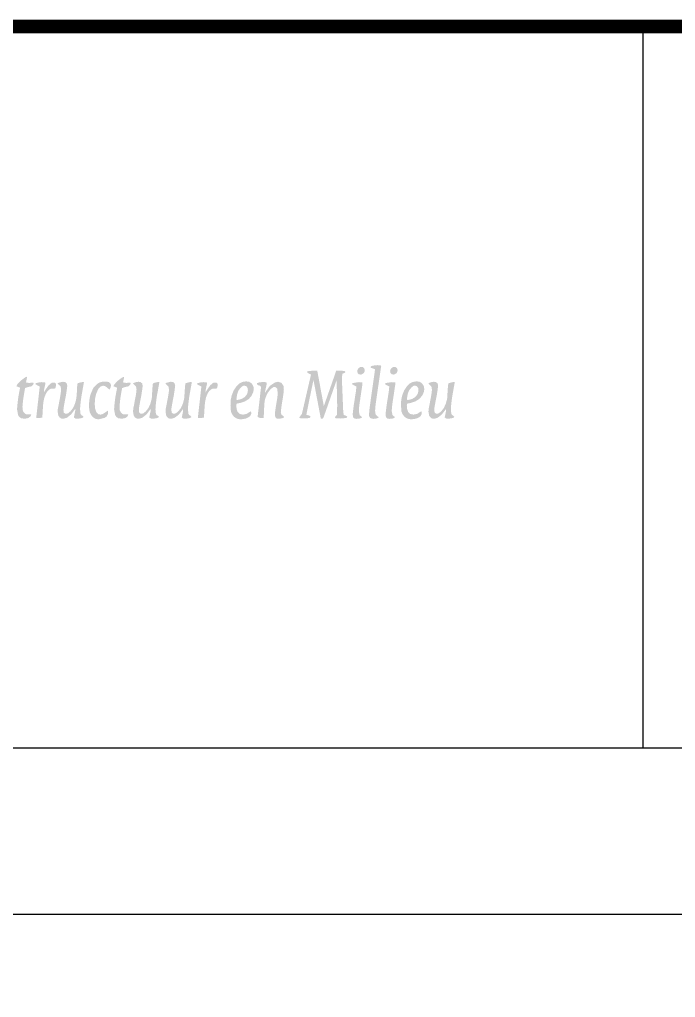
# Model space of a CAD drawing. Extents: x -170 to 15, y -9 to 70.
# Drawn here: x -97.47 to -73.82, y 35 to 70.25 of the extents above; entities that cross this region are included whole.
import ezdxf

# ---------------------------------------------------------------- set-up
doc = ezdxf.new("R2010")
doc.units = 0
doc.header["$MEASUREMENT"] = 0
doc.layers.add('TO-XX-STEMPEL', color=7, linetype='CONTINUOUS')
doc.layers.add('TO-XX-STEMPEL @ 1', color=7, linetype='CONTINUOUS')

# ---------------------------------------------------------------- blocks, each defined once
blk = doc.blocks.new('RIJKSLOGO-GROOT1')
at = {"layer": 'TO-XX-STEMPEL @ 1', "linetype": 'Continuous', "lineweight": 0}
h = blk.add_hatch(color=256, dxfattribs=at)
h.paths.add_polyline_path([(68.815, -13.336), (68.822, -13.273), (68.829, -13.211), (68.836, -13.155), (68.843, -13.099), (68.85, -13.036), (68.857, -12.974), (68.864, -12.918), (68.871, -12.862), (68.877, -12.799), (68.884, -12.737), (68.891, -12.674), (68.91, -12.571), (68.962, -12.497), (69.003, -12.45), (68.983, -12.426), (68.938, -12.416), (68.905, -12.409), (68.794, -12.402), (68.682, -12.409), (68.652, -12.416), (68.578, -12.434), (68.543, -12.472), (68.589, -12.511), (68.654, -12.527), (68.695, -12.553), (68.689, -12.597), (68.682, -12.653), (68.675, -12.709), (68.668, -12.771), (68.661, -12.834), (68.654, -12.897), (68.647, -12.96), (68.64, -13.015), (68.633, -13.071), (68.627, -13.134), (68.62, -13.197), (68.613, -13.252), (68.606, -13.308), (68.599, -13.371), (68.592, -13.434), (68.585, -13.496), (68.578, -13.559), (68.571, -13.615), (68.564, -13.671), (68.557, -13.733), (68.55, -13.796), (68.543, -13.859), (68.536, -13.922), (68.529, -13.955), (68.508, -14.009), (68.46, -14.058), (68.431, -14.094), (68.454, -14.12), (68.504, -14.131), (68.54, -14.138), (68.637, -14.145), (68.738, -14.138), (68.776, -14.131), (68.85, -14.114), (68.891, -14.077), (68.866, -14.042), (68.8, -14.025), (68.748, -14.008), (68.736, -13.964), (68.745, -13.922), (68.752, -13.866), (68.759, -13.81), (68.766, -13.747), (68.773, -13.685), (68.78, -13.629), (68.787, -13.573), (68.794, -13.51), (68.801, -13.448), (68.806, -13.396)])
h.paths.add_polyline_path([(70.09, -12.952), (70.015, -12.844), (69.898, -12.806), (69.783, -12.833), (69.606, -12.949), (69.46, -13.149), (69.425, -13.206), (69.428, -13.169), (69.435, -13.134), (69.442, -13.099), (69.449, -13.064), (69.456, -13.029), (69.463, -12.994), (69.477, -12.932), (69.49, -12.861), (69.476, -12.831), (69.429, -12.817), (69.363, -12.815), (69.303, -12.82), (69.187, -12.837), (69.142, -12.857), (69.129, -12.883), (69.175, -12.929), (69.24, -12.946), (69.285, -12.996), (69.275, -13.071), (69.268, -13.127), (69.261, -13.183), (69.254, -13.245), (69.247, -13.308), (69.24, -13.371), (69.233, -13.434), (69.226, -13.489), (69.219, -13.545), (69.212, -13.608), (69.205, -13.671), (69.198, -13.733), (69.191, -13.796), (69.184, -13.852), (69.177, -13.908), (69.17, -13.97), (69.163, -14.034), (69.157, -14.079), (69.269, -14.117), (69.379, -14.116), (69.379, -14.036), (69.386, -13.949), (69.393, -13.775), (69.4, -13.601), (69.407, -13.552), (69.414, -13.503), (69.421, -13.468), (69.446, -13.372), (69.518, -13.214), (69.631, -13.067), (69.735, -12.999), (69.813, -13.002), (69.865, -13.051), (69.881, -13.206), (69.874, -13.336), (69.867, -13.385), (69.86, -13.434), (69.853, -13.475), (69.846, -13.517), (69.839, -13.559), (69.833, -13.601), (69.826, -13.643), (69.819, -13.685), (69.812, -13.733), (69.805, -13.782), (69.798, -13.831), (69.791, -13.88), (69.784, -13.975), (69.794, -14.083), (69.848, -14.135), (69.955, -14.138), (70.081, -14.114), (70.118, -14.075), (70.076, -14.033), (70.023, -14.001), (69.994, -13.93), (70, -13.866), (70.007, -13.803), (70.014, -13.74), (70.021, -13.685), (70.028, -13.629), (70.035, -13.587), (70.042, -13.545), (70.049, -13.503), (70.056, -13.462), (70.063, -13.42), (70.07, -13.378), (70.077, -13.329), (70.083, -13.28), (70.09, -13.231), (70.097, -13.183), (70.104, -13.083)])
h.paths.add_polyline_path([(71.03, -12.921), (71.107, -12.943), (71.178, -12.98), (71.171, -13.001), (71.164, -13.064), (71.157, -13.127), (71.15, -13.19), (71.143, -13.252), (71.136, -13.315), (71.129, -13.378), (71.122, -13.441), (71.115, -13.503), (71.108, -13.559), (71.101, -13.615), (71.094, -13.678), (71.087, -13.74), (71.08, -13.803), (71.073, -13.866), (71.066, -13.929), (71.061, -13.99), (71.051, -14.056), (71.047, -14.117), (71.151, -14.117), (71.265, -14.097), (71.276, -13.954), (71.282, -13.824), (71.289, -13.726), (71.296, -13.629), (71.303, -13.573), (71.31, -13.517), (71.317, -13.482), (71.339, -13.379), (71.39, -13.246), (71.45, -13.149), (71.519, -13.085), (71.587, -13.052), (71.712, -13.051), (71.737, -13.038), (71.75, -12.992), (71.757, -12.96), (71.763, -12.932), (71.753, -12.871), (71.713, -12.836), (71.611, -12.836), (71.498, -12.93), (71.377, -13.1), (71.321, -13.192), (71.324, -13.127), (71.331, -13.092), (71.338, -13.057), (71.345, -13.022), (71.359, -12.96), (71.373, -12.897), (71.381, -12.861), (71.381, -12.844), (71.354, -12.829), (71.248, -12.82), (71.166, -12.825), (71.103, -12.84), (71.023, -12.863), (70.852, -12.876), (70.704, -12.844), (70.711, -12.806), (70.718, -12.75), (70.725, -12.695), (70.732, -12.639), (70.776, -12.484), (70.823, -12.43), (70.892, -12.377), (71.013, -12.36), (71.131, -12.374), (71.239, -12.411), (71.29, -12.416), (71.308, -12.35), (71.291, -12.258), (71.213, -12.221), (71.178, -12.214), (71.052, -12.207), (70.908, -12.221), (70.78, -12.275), (70.677, -12.352), (70.614, -12.427), (70.569, -12.516), (70.551, -12.582), (70.544, -12.611), (70.537, -12.653), (70.53, -12.695), (70.523, -12.75), (70.514, -12.835), (70.453, -12.888), (70.381, -12.934), (70.356, -13), (70.426, -13.03), (70.495, -13.047), (70.488, -13.071), (70.481, -13.127), (70.474, -13.183), (70.467, -13.245), (70.46, -13.308), (70.453, -13.371), (70.446, -13.434), (70.439, -13.496), (70.432, -13.559), (70.425, -13.622), (70.418, -13.685), (70.411, -13.747), (70.404, -13.81), (70.397, -13.866), (70.39, -13.922), (70.383, -13.984), (70.376, -14.047), (70.369, -14.11), (70.362, -14.173), (70.355, -14.235), (70.348, -14.298), (70.341, -14.361), (70.328, -14.467), (70.29, -14.558), (70.228, -14.63), (70.146, -14.679), (70.104, -14.711), (70.134, -14.751), (70.188, -14.772), (70.213, -14.779), (70.263, -14.786), (70.354, -14.77), (70.434, -14.71), (70.497, -14.599), (70.523, -14.51), (70.53, -14.479), (70.537, -14.424), (70.544, -14.368), (70.551, -14.305), (70.558, -14.242), (70.564, -14.173), (70.571, -14.103), (70.578, -14.04), (70.585, -13.977), (70.592, -13.915), (70.599, -13.852), (70.606, -13.782), (70.613, -13.712), (70.62, -13.65), (70.627, -13.587), (70.634, -13.524), (70.641, -13.462), (70.648, -13.392), (70.655, -13.322), (70.662, -13.259), (70.669, -13.197), (70.676, -13.129), (70.686, -13.049), (70.795, -13.029), (70.934, -13.015), (71, -12.977), (71.025, -12.938)])
h.paths.add_polyline_path([(72.732, -12.946), (72.739, -12.911), (72.747, -12.875), (72.752, -12.86), (72.677, -12.834), (72.642, -12.827), (72.6, -12.82), (72.558, -12.813), (72.468, -12.806), (72.379, -12.811), (72.318, -12.826), (72.164, -12.882), (72.025, -12.984), (71.938, -13.094), (71.889, -13.175), (71.862, -13.236), (71.82, -13.336), (71.805, -13.413), (71.798, -13.448), (71.791, -13.496), (71.784, -13.545), (71.777, -13.671), (71.784, -13.796), (71.791, -13.832), (71.819, -13.941), (71.865, -14.042), (71.934, -14.114), (72.015, -14.145), (72.108, -14.124), (72.202, -14.063), (72.296, -13.963), (72.384, -13.824), (72.428, -13.745), (72.426, -13.796), (72.419, -13.845), (72.412, -13.894), (72.405, -13.936), (72.398, -13.977), (72.391, -14.026), (72.383, -14.076), (72.378, -14.1), (72.403, -14.122), (72.502, -14.131), (72.584, -14.126), (72.646, -14.113), (72.715, -14.092), (72.725, -14.06), (72.692, -14.028), (72.642, -13.999), (72.609, -13.952), (72.6, -13.81), (72.607, -13.685), (72.614, -13.622), (72.621, -13.559), (72.628, -13.503), (72.635, -13.448), (72.642, -13.413), (72.649, -13.378), (72.656, -13.343), (72.663, -13.308), (72.67, -13.273), (72.677, -13.238), (72.684, -13.204), (72.691, -13.169), (72.698, -13.134), (72.705, -13.099), (72.712, -13.057), (72.719, -13.015), (72.725, -12.981)])
h.paths.add_polyline_path([(72.506, -12.97), (72.509, -13.043), (72.502, -13.092), (72.495, -13.141), (72.488, -13.183), (72.482, -13.224), (72.475, -13.266), (72.468, -13.308), (72.461, -13.35), (72.454, -13.392), (72.447, -13.427), (72.44, -13.462), (72.433, -13.496), (72.401, -13.615), (72.328, -13.779), (72.238, -13.898), (72.147, -13.955), (72.102, -13.958), (72.088, -13.949), (72.054, -13.926), (72.013, -13.868), (72.001, -13.798), (71.994, -13.768), (71.987, -13.608), (71.994, -13.448), (72.001, -13.412), (72.031, -13.29), (72.092, -13.145), (72.18, -13.042), (72.282, -12.976), (72.41, -12.96)], flags=16)
h.paths.add_polyline_path([(73.205, -12.977), (73.314, -12.96), (73.475, -13), (73.532, -13.034), (73.572, -13.064), (73.599, -13.065), (73.623, -13.028), (73.646, -12.952), (73.598, -12.862), (73.496, -12.82), (73.464, -12.813), (73.367, -12.806), (73.189, -12.837), (73.052, -12.919), (73.006, -12.977), (72.966, -13.06), (72.949, -13.162), (72.988, -13.318), (73.158, -13.51), (73.329, -13.705), (73.352, -13.789), (73.342, -13.868), (73.3, -13.935), (73.229, -13.982), (73.133, -13.991), (73.018, -13.976), (72.926, -13.922), (72.879, -13.886), (72.854, -13.928), (72.839, -13.995), (72.854, -14.061), (72.893, -14.111), (72.948, -14.131), (72.973, -14.138), (73.064, -14.145), (73.207, -14.129), (73.332, -14.085), (73.436, -14.012), (73.515, -13.914), (73.563, -13.747), (73.514, -13.579), (73.333, -13.386), (73.156, -13.193), (73.136, -13.066)])
h.paths.add_polyline_path([(74.05, -13.434), (74.057, -13.378), (74.064, -13.336), (74.071, -13.294), (74.078, -13.252), (74.085, -13.211), (74.092, -13.169), (74.099, -13.127), (74.106, -13.092), (74.115, -13.035), (74.219, -12.998), (74.352, -12.969), (74.409, -12.911), (74.425, -12.855), (74.404, -12.833), (74.37, -12.841), (74.255, -12.848), (74.148, -12.83), (74.155, -12.806), (74.162, -12.771), (74.168, -12.737), (74.175, -12.702), (74.183, -12.666), (74.19, -12.64), (74.174, -12.625), (74.101, -12.662), (73.951, -12.775), (73.833, -12.904), (73.8, -12.968), (73.87, -12.995), (73.938, -13.021), (73.931, -13.043), (73.925, -13.078), (73.918, -13.113), (73.911, -13.148), (73.904, -13.183), (73.897, -13.224), (73.89, -13.266), (73.883, -13.301), (73.876, -13.336), (73.869, -13.392), (73.862, -13.448), (73.855, -13.503), (73.848, -13.559), (73.841, -13.629), (73.834, -13.699), (73.827, -13.803), (73.865, -14.008), (73.909, -14.074), (73.975, -14.122), (74.113, -14.139), (74.242, -14.111), (74.312, -14.05), (74.342, -13.99), (74.303, -13.979), (74.168, -13.983), (74.114, -13.955), (74.063, -13.9), (74.031, -13.833), (74.022, -13.712), (74.029, -13.615), (74.036, -13.552), (74.043, -13.489)])
h.paths.add_polyline_path([(74.862, -13.246), (74.922, -13.149), (74.991, -13.085), (75.059, -13.052), (75.183, -13.051), (75.208, -13.038), (75.221, -12.992), (75.228, -12.96), (75.235, -12.932), (75.225, -12.871), (75.185, -12.836), (75.083, -12.836), (74.97, -12.93), (74.848, -13.1), (74.793, -13.192), (74.796, -13.127), (74.803, -13.092), (74.81, -13.057), (74.817, -13.022), (74.831, -12.96), (74.845, -12.897), (74.852, -12.861), (74.852, -12.844), (74.825, -12.829), (74.719, -12.82), (74.638, -12.825), (74.576, -12.84), (74.5, -12.86), (74.483, -12.891), (74.567, -12.939), (74.65, -12.98), (74.643, -13.001), (74.636, -13.064), (74.629, -13.127), (74.622, -13.19), (74.615, -13.252), (74.608, -13.315), (74.601, -13.378), (74.594, -13.441), (74.587, -13.503), (74.58, -13.559), (74.573, -13.615), (74.566, -13.678), (74.559, -13.74), (74.552, -13.803), (74.545, -13.866), (74.538, -13.929), (74.531, -13.991), (74.524, -14.046), (74.517, -14.106), (74.618, -14.117), (74.737, -14.097), (74.747, -13.954), (74.754, -13.824), (74.761, -13.726), (74.768, -13.629), (74.775, -13.573), (74.782, -13.517), (74.789, -13.482), (74.811, -13.379)])
h.paths.add_polyline_path([(75.618, -13.113), (75.625, -13.057), (75.632, -13.001), (75.639, -12.957), (75.621, -12.869), (75.566, -12.821), (75.481, -12.806), (75.342, -12.838), (75.3, -12.856), (75.291, -12.876), (75.337, -12.92), (75.398, -12.979), (75.416, -13.088), (75.409, -13.169), (75.402, -13.218), (75.395, -13.266), (75.388, -13.308), (75.381, -13.35), (75.374, -13.385), (75.368, -13.42), (75.361, -13.455), (75.354, -13.489), (75.347, -13.531), (75.34, -13.573), (75.333, -13.608), (75.326, -13.643), (75.319, -13.678), (75.312, -13.712), (75.305, -13.747), (75.298, -13.782), (75.291, -13.884), (75.315, -14.027), (75.359, -14.089), (75.412, -14.129), (75.507, -14.139), (75.622, -14.104), (75.772, -13.987), (75.895, -13.827), (75.923, -13.789), (75.925, -13.852), (75.918, -13.887), (75.911, -13.922), (75.904, -13.956), (75.897, -13.991), (75.89, -14.026), (75.883, -14.061), (75.877, -14.097), (75.943, -14.136), (76.015, -14.138), (76.072, -14.131), (76.173, -14.114), (76.225, -14.076), (76.191, -14.033), (76.148, -14.012), (76.115, -13.961), (76.099, -13.798), (76.106, -13.671), (76.113, -13.608), (76.12, -13.545), (76.127, -13.489), (76.134, -13.434), (76.141, -13.385), (76.148, -13.336), (76.155, -13.296), (76.19, -13.099), (76.197, -13.057), (76.204, -13.015), (76.211, -12.981), (76.22, -12.934), (76.225, -12.904), (76.232, -12.861), (76.238, -12.828), (76.229, -12.809), (76.148, -12.824), (76.038, -12.851), (76.006, -12.872), (76.002, -12.911), (75.995, -12.96), (75.988, -13.064), (75.985, -13.182), (75.974, -13.273), (75.969, -13.375), (75.956, -13.446), (75.915, -13.601), (75.846, -13.752), (75.752, -13.871), (75.661, -13.946), (75.576, -13.962), (75.514, -13.921), (75.5, -13.823), (75.507, -13.74), (75.514, -13.699), (75.521, -13.657), (75.528, -13.622), (75.535, -13.587), (75.542, -13.545), (75.549, -13.503), (75.556, -13.468), (75.563, -13.434), (75.57, -13.399), (75.577, -13.364), (75.584, -13.329), (75.591, -13.294), (75.598, -13.245), (75.605, -13.197), (75.612, -13.155)])
h.paths.add_polyline_path([(76.636, -13.462), (76.643, -13.413), (76.65, -13.364), (76.657, -13.335), (76.687, -13.221), (76.756, -13.069), (76.825, -12.987), (76.926, -12.946), (77.02, -12.973), (77.107, -13.046), (77.159, -13.092), (77.182, -13.054), (77.206, -12.995), (77.213, -12.924), (77.19, -12.864), (77.144, -12.822), (77.08, -12.806), (77.048, -12.799), (76.936, -12.799), (76.901, -12.806), (76.827, -12.824), (76.739, -12.87), (76.648, -12.948), (76.567, -13.043), (76.469, -13.286), (76.448, -13.385), (76.441, -13.42), (76.434, -13.482), (76.427, -13.545), (76.42, -13.657), (76.427, -13.768), (76.434, -13.817), (76.451, -13.903), (76.489, -13.99), (76.547, -14.069), (76.622, -14.127), (76.674, -14.145), (76.696, -14.152), (76.772, -14.159), (76.987, -14.105), (77.051, -14.064), (77.112, -13.954), (77.108, -13.846), (77.039, -13.887), (76.924, -13.968), (76.838, -13.989), (76.766, -13.982), (76.682, -13.898), (76.643, -13.774), (76.636, -13.74), (76.629, -13.601)])
h.paths.add_polyline_path([(77.563, -13.336), (77.57, -13.294), (77.577, -13.252), (77.584, -13.211), (77.591, -13.169), (77.598, -13.127), (77.605, -13.092), (77.615, -13.035), (77.718, -12.998), (77.852, -12.969), (77.909, -12.911), (77.925, -12.855), (77.903, -12.833), (77.87, -12.841), (77.755, -12.848), (77.647, -12.83), (77.654, -12.806), (77.661, -12.771), (77.668, -12.737), (77.675, -12.702), (77.683, -12.666), (77.689, -12.64), (77.673, -12.625), (77.601, -12.662), (77.451, -12.775), (77.333, -12.904), (77.299, -12.968), (77.37, -12.995), (77.438, -13.021), (77.431, -13.043), (77.424, -13.078), (77.417, -13.113), (77.41, -13.148), (77.403, -13.183), (77.396, -13.224), (77.389, -13.266), (77.382, -13.301), (77.375, -13.336), (77.368, -13.392), (77.361, -13.448), (77.354, -13.503), (77.347, -13.559), (77.34, -13.629), (77.333, -13.699), (77.326, -13.803), (77.364, -14.008), (77.409, -14.074), (77.475, -14.122), (77.613, -14.139), (77.742, -14.111), (77.812, -14.05), (77.842, -13.99), (77.803, -13.979), (77.668, -13.983), (77.613, -13.955), (77.563, -13.9), (77.53, -13.833), (77.522, -13.712), (77.529, -13.615), (77.536, -13.552), (77.542, -13.489), (77.549, -13.434), (77.556, -13.378)])
h.paths.add_polyline_path([(78.295, -13.364), (78.302, -13.329), (78.309, -13.294), (78.316, -13.245), (78.323, -13.197), (78.33, -13.155), (78.337, -13.113), (78.344, -13.057), (78.351, -13.001), (78.358, -12.957), (78.34, -12.869), (78.285, -12.821), (78.207, -12.807), (78.134, -12.814), (78.06, -12.838), (78.019, -12.856), (78.01, -12.876), (78.056, -12.92), (78.117, -12.979), (78.135, -13.088), (78.128, -13.169), (78.121, -13.218), (78.114, -13.266), (78.107, -13.308), (78.1, -13.35), (78.093, -13.385), (78.086, -13.42), (78.079, -13.455), (78.072, -13.489), (78.065, -13.531), (78.058, -13.573), (78.051, -13.608), (78.044, -13.643), (78.037, -13.678), (78.03, -13.712), (78.023, -13.747), (78.017, -13.782), (78.01, -13.884), (78.034, -14.027), (78.077, -14.089), (78.13, -14.129), (78.226, -14.139), (78.341, -14.104), (78.491, -13.987), (78.614, -13.827), (78.642, -13.789), (78.644, -13.852), (78.637, -13.887), (78.63, -13.922), (78.623, -13.956), (78.616, -13.991), (78.609, -14.026), (78.602, -14.061), (78.596, -14.097), (78.662, -14.136), (78.734, -14.138), (78.79, -14.131), (78.891, -14.114), (78.944, -14.076), (78.909, -14.033), (78.867, -14.012), (78.834, -13.961), (78.818, -13.798), (78.825, -13.671), (78.832, -13.608), (78.839, -13.545), (78.846, -13.489), (78.853, -13.434), (78.86, -13.385), (78.867, -13.336), (78.874, -13.294), (78.881, -13.252), (78.888, -13.218), (78.895, -13.183), (78.902, -13.141), (78.909, -13.099), (78.916, -13.057), (78.923, -13.015), (78.93, -12.981), (78.937, -12.946), (78.944, -12.904), (78.951, -12.861), (78.957, -12.828), (78.948, -12.809), (78.867, -12.824), (78.756, -12.851), (78.725, -12.872), (78.721, -12.911), (78.714, -12.96), (78.707, -13.064), (78.7, -13.169), (78.693, -13.273), (78.688, -13.375), (78.675, -13.446), (78.633, -13.601), (78.564, -13.752), (78.471, -13.871), (78.38, -13.946), (78.295, -13.962), (78.233, -13.921), (78.219, -13.823), (78.226, -13.74), (78.233, -13.699), (78.24, -13.657), (78.247, -13.622), (78.254, -13.587), (78.26, -13.545), (78.267, -13.503), (78.274, -13.468), (78.281, -13.434), (78.288, -13.399)])
h.paths.add_polyline_path([(79.446, -13.468), (79.453, -13.434), (79.46, -13.399), (79.466, -13.364), (79.473, -13.329), (79.48, -13.294), (79.487, -13.245), (79.494, -13.197), (79.501, -13.155), (79.508, -13.113), (79.515, -13.057), (79.522, -13.001), (79.529, -12.957), (79.511, -12.869), (79.456, -12.821), (79.371, -12.806), (79.231, -12.838), (79.19, -12.856), (79.181, -12.876), (79.227, -12.92), (79.288, -12.979), (79.306, -13.088), (79.299, -13.169), (79.292, -13.218), (79.285, -13.266), (79.278, -13.308), (79.271, -13.35), (79.264, -13.385), (79.257, -13.42), (79.25, -13.455), (79.243, -13.489), (79.236, -13.531), (79.229, -13.573), (79.222, -13.608), (79.216, -13.643), (79.209, -13.678), (79.202, -13.712), (79.195, -13.747), (79.188, -13.782), (79.181, -13.884), (79.205, -14.027), (79.248, -14.089), (79.301, -14.129), (79.397, -14.139), (79.512, -14.104), (79.662, -13.987), (79.785, -13.827), (79.813, -13.789), (79.815, -13.852), (79.808, -13.887), (79.801, -13.922), (79.794, -13.956), (79.787, -13.991), (79.78, -14.026), (79.773, -14.061), (79.767, -14.097), (79.833, -14.136), (79.905, -14.138), (79.961, -14.131), (80.063, -14.114), (80.115, -14.076), (80.081, -14.033), (80.038, -14.012), (80.005, -13.961), (79.989, -13.798), (79.996, -13.671), (80.003, -13.608), (80.01, -13.545), (80.017, -13.489), (80.024, -13.434), (80.031, -13.385), (80.038, -13.336), (80.045, -13.294), (80.052, -13.252), (80.059, -13.218), (80.066, -13.183), (80.073, -13.141), (80.08, -13.099), (80.087, -13.057), (80.094, -13.015), (80.101, -12.981), (80.108, -12.946), (80.115, -12.904), (80.122, -12.861), (80.128, -12.828), (80.119, -12.809), (80.038, -12.824), (79.927, -12.851), (79.896, -12.872), (79.892, -12.911), (79.885, -12.96), (79.878, -13.064), (79.871, -13.169), (79.864, -13.273), (79.859, -13.375), (79.846, -13.446), (79.804, -13.601), (79.735, -13.752), (79.642, -13.871), (79.551, -13.946), (79.466, -13.962), (79.404, -13.921), (79.39, -13.823), (79.397, -13.74), (79.404, -13.699), (79.411, -13.657), (79.418, -13.622), (79.425, -13.587), (79.432, -13.545), (79.439, -13.503)])
h.paths.add_polyline_path([(80.639, -13.379), (80.69, -13.246), (80.749, -13.149), (80.818, -13.085), (80.886, -13.052), (81.011, -13.051), (81.036, -13.038), (81.049, -12.992), (81.056, -12.96), (81.063, -12.932), (81.053, -12.871), (81.012, -12.836), (80.911, -12.836), (80.798, -12.93), (80.676, -13.1), (80.62, -13.192), (80.624, -13.127), (80.631, -13.092), (80.638, -13.057), (80.645, -13.022), (80.659, -12.96), (80.672, -12.897), (80.68, -12.861), (80.68, -12.844), (80.653, -12.829), (80.547, -12.82), (80.466, -12.825), (80.403, -12.84), (80.327, -12.86), (80.311, -12.891), (80.395, -12.939), (80.477, -12.98), (80.47, -13.001), (80.463, -13.064), (80.456, -13.127), (80.449, -13.19), (80.442, -13.252), (80.435, -13.315), (80.428, -13.378), (80.422, -13.441), (80.415, -13.503), (80.408, -13.559), (80.401, -13.615), (80.394, -13.678), (80.387, -13.74), (80.38, -13.803), (80.373, -13.866), (80.366, -13.929), (80.359, -13.991), (80.352, -14.046), (80.345, -14.106), (80.446, -14.117), (80.564, -14.097), (80.575, -13.954), (80.582, -13.824), (80.589, -13.726), (80.596, -13.629), (80.603, -13.573), (80.61, -13.517), (80.617, -13.482)])
h = blk.add_hatch(color=256, dxfattribs=at)
h.paths.add_polyline_path([(84.674, -12.527), (84.667, -12.486), (84.66, -12.451), (84.649, -12.412), (84.555, -12.402), (84.465, -12.409), (84.402, -12.416), (84.314, -12.426), (84.287, -12.438), (84.284, -12.465), (84.354, -12.514), (84.405, -12.535), (84.423, -12.561), (84.395, -12.681), (84.367, -12.799), (84.346, -12.89), (84.325, -12.981), (84.304, -13.071), (84.283, -13.162), (84.263, -13.252), (84.242, -13.343), (84.221, -13.434), (84.2, -13.524), (84.179, -13.615), (84.158, -13.705), (84.137, -13.796), (84.116, -13.887), (84.096, -13.97), (84.043, -14.038), (84.006, -14.093), (84.012, -14.113), (84.037, -14.117), (84.074, -14.124), (84.2, -14.131), (84.364, -14.114), (84.409, -14.075), (84.396, -14.042), (84.369, -14.028), (84.303, -14.011), (84.257, -13.994), (84.262, -13.978), (84.27, -13.943), (84.276, -13.908), (84.283, -13.873), (84.29, -13.838), (84.297, -13.803), (84.304, -13.768), (84.311, -13.733), (84.318, -13.699), (84.325, -13.664), (84.332, -13.629), (84.339, -13.594), (84.346, -13.559), (84.353, -13.524), (84.36, -13.489), (84.367, -13.455), (84.374, -13.42), (84.381, -13.385), (84.395, -13.322), (84.409, -13.259), (84.416, -13.224), (84.423, -13.19), (84.43, -13.155), (84.437, -13.12), (84.444, -13.085), (84.451, -13.05), (84.458, -13.015), (84.465, -12.981), (84.472, -12.946), (84.479, -12.911), (84.486, -12.876), (84.493, -12.841), (84.5, -12.806), (84.507, -12.77), (84.514, -12.741), (84.52, -12.77), (84.527, -12.806), (84.534, -12.841), (84.541, -12.876), (84.548, -12.911), (84.555, -12.946), (84.562, -12.981), (84.569, -13.015), (84.576, -13.057), (84.583, -13.099), (84.59, -13.134), (84.597, -13.169), (84.604, -13.204), (84.611, -13.238), (84.618, -13.28), (84.625, -13.322), (84.632, -13.357), (84.639, -13.392), (84.646, -13.427), (84.653, -13.462), (84.66, -13.496), (84.667, -13.531), (84.674, -13.573), (84.681, -13.615), (84.688, -13.65), (84.695, -13.685), (84.702, -13.719), (84.709, -13.754), (84.716, -13.796), (84.723, -13.838), (84.73, -13.873), (84.737, -13.908), (84.744, -13.943), (84.751, -13.977), (84.757, -14.012), (84.764, -14.047), (84.771, -14.088), (84.782, -14.133), (84.825, -14.144), (84.86, -14.119), (84.89, -14.06), (84.924, -13.964), (84.974, -13.824), (85.022, -13.685), (85.071, -13.545), (85.12, -13.406), (85.169, -13.266), (85.218, -13.127), (85.266, -12.987), (85.317, -12.845), (85.336, -12.793), (85.352, -12.755), (85.357, -13.049), (85.364, -13.35), (85.371, -13.664), (85.361, -13.995), (85.319, -14.044), (85.288, -14.09), (85.32, -14.122), (85.489, -14.131), (85.682, -14.114), (85.721, -14.094), (85.733, -14.067), (85.679, -14.026), (85.611, -14.007), (85.594, -13.929), (85.587, -13.852), (85.58, -13.685), (85.573, -13.517), (85.566, -13.343), (85.559, -13.169), (85.552, -13.001), (85.545, -12.834), (85.538, -12.67), (85.559, -12.513), (85.621, -12.497), (85.663, -12.465), (85.653, -12.426), (85.594, -12.416), (85.538, -12.409), (85.433, -12.402), (85.335, -12.403), (85.301, -12.508), (85.26, -12.625), (85.211, -12.764), (85.162, -12.904), (85.106, -13.064), (85.05, -13.225), (85.001, -13.364), (84.952, -13.504), (84.919, -13.598), (84.888, -13.68), (84.883, -13.651), (84.876, -13.615), (84.869, -13.573), (84.862, -13.531), (84.855, -13.496), (84.848, -13.462), (84.841, -13.427), (84.834, -13.392), (84.827, -13.35), (84.82, -13.308), (84.813, -13.273), (84.806, -13.238), (84.799, -13.204), (84.792, -13.169), (84.785, -13.127), (84.778, -13.085), (84.771, -13.05), (84.764, -13.015), (84.757, -12.974), (84.751, -12.932), (84.744, -12.897), (84.737, -12.862), (84.73, -12.827), (84.723, -12.792), (84.716, -12.75), (84.709, -12.709), (84.702, -12.674), (84.695, -12.639), (84.688, -12.604), (84.681, -12.569)])
h.paths.add_polyline_path([(86.362, -12.375), (86.341, -12.319), (86.295, -12.278), (86.207, -12.272), (86.132, -12.325), (86.092, -12.409), (86.11, -12.498), (86.151, -12.537), (86.234, -12.548), (86.324, -12.498), (86.357, -12.438)])
h.paths.add_polyline_path([(87.547, -12.375), (87.526, -12.319), (87.48, -12.278), (87.393, -12.272), (87.317, -12.325), (87.277, -12.409), (87.295, -12.498), (87.336, -12.537), (87.419, -12.548), (87.509, -12.498), (87.542, -12.438)])
h.paths.add_polyline_path([(86.946, -12.311), (86.954, -12.262), (86.959, -12.237), (86.934, -12.216), (86.828, -12.207), (86.737, -12.214), (86.693, -12.221), (86.612, -12.237), (86.57, -12.275), (86.586, -12.307), (86.628, -12.318), (86.692, -12.335), (86.737, -12.367), (86.73, -12.388), (86.723, -12.444), (86.716, -12.499), (86.709, -12.548), (86.702, -12.597), (86.695, -12.646), (86.688, -12.695), (86.682, -12.743), (86.675, -12.792), (86.668, -12.841), (86.661, -12.89), (86.654, -12.939), (86.647, -12.987), (86.64, -13.036), (86.633, -13.085), (86.626, -13.134), (86.619, -13.183), (86.612, -13.231), (86.605, -13.28), (86.598, -13.329), (86.591, -13.378), (86.584, -13.427), (86.577, -13.475), (86.57, -13.531), (86.563, -13.587), (86.556, -13.636), (86.549, -13.685), (86.542, -13.74), (86.535, -13.796), (86.528, -13.873), (86.521, -13.949), (86.514, -13.998), (86.527, -14.065), (86.566, -14.117), (86.664, -14.145), (86.787, -14.13), (86.854, -14.105), (86.862, -14.081), (86.817, -14.044), (86.755, -13.986), (86.737, -13.849), (86.744, -13.74), (86.751, -13.678), (86.758, -13.615), (86.765, -13.566), (86.772, -13.517), (86.779, -13.468), (86.786, -13.42), (86.793, -13.371), (86.8, -13.322), (86.807, -13.273), (86.814, -13.224), (86.821, -13.176), (86.828, -13.127), (86.835, -13.078), (86.842, -13.029), (86.849, -12.981), (86.856, -12.932), (86.863, -12.883), (86.87, -12.834), (86.877, -12.785), (86.884, -12.737), (86.891, -12.688), (86.898, -12.639), (86.905, -12.59), (86.912, -12.541), (86.919, -12.499), (86.925, -12.458), (86.932, -12.409), (86.939, -12.36)])
h.paths.add_polyline_path([(86.228, -13.252), (86.235, -13.204), (86.242, -13.155), (86.249, -13.106), (86.256, -13.057), (86.263, -13.015), (86.268, -12.976), (86.281, -12.905), (86.28, -12.83), (86.152, -12.82), (85.939, -12.852), (85.901, -12.89), (85.986, -12.939), (86.068, -12.98), (86.061, -13.001), (86.054, -13.071), (86.047, -13.141), (86.04, -13.19), (86.033, -13.238), (86.026, -13.28), (86.019, -13.322), (86.012, -13.371), (86.005, -13.42), (85.998, -13.462), (85.991, -13.503), (85.984, -13.545), (85.977, -13.587), (85.97, -13.636), (85.963, -13.685), (85.957, -13.74), (85.95, -13.796), (85.943, -13.852), (85.936, -13.908), (85.929, -13.989), (85.946, -14.088), (85.988, -14.129), (86.072, -14.145), (86.187, -14.13), (86.254, -14.105), (86.262, -14.077), (86.233, -14.053), (86.179, -14.007), (86.152, -13.86), (86.159, -13.74), (86.166, -13.678), (86.173, -13.615), (86.18, -13.566), (86.187, -13.517), (86.194, -13.475), (86.201, -13.434), (86.207, -13.385), (86.214, -13.336), (86.221, -13.294)])
h.paths.add_polyline_path([(87.427, -13.155), (87.434, -13.106), (87.441, -13.057), (87.448, -13.015), (87.453, -12.976), (87.466, -12.905), (87.465, -12.83), (87.337, -12.82), (87.124, -12.852), (87.086, -12.89), (87.171, -12.939), (87.253, -12.98), (87.246, -13.001), (87.239, -13.071), (87.232, -13.141), (87.225, -13.19), (87.218, -13.238), (87.211, -13.28), (87.204, -13.322), (87.197, -13.371), (87.19, -13.42), (87.183, -13.462), (87.176, -13.503), (87.169, -13.545), (87.163, -13.587), (87.156, -13.636), (87.149, -13.685), (87.142, -13.74), (87.135, -13.796), (87.128, -13.852), (87.121, -13.908), (87.114, -13.989), (87.131, -14.088), (87.173, -14.129), (87.257, -14.145), (87.372, -14.13), (87.439, -14.105), (87.447, -14.077), (87.418, -14.053), (87.364, -14.007), (87.337, -13.86), (87.344, -13.74), (87.351, -13.678), (87.358, -13.615), (87.365, -13.566), (87.372, -13.517), (87.379, -13.475), (87.386, -13.434), (87.393, -13.385), (87.4, -13.336), (87.406, -13.294), (87.413, -13.252), (87.42, -13.204)])
h.paths.add_polyline_path([(88.51, -13.078), (88.499, -12.98), (88.441, -12.874), (88.35, -12.809), (88.236, -12.792), (88.103, -12.812), (87.986, -12.869), (87.891, -12.963), (87.783, -13.123), (87.713, -13.304), (87.685, -13.434), (87.678, -13.475), (87.671, -13.657), (87.687, -13.882), (87.732, -13.981), (87.793, -14.064), (87.873, -14.12), (87.94, -14.145), (87.961, -14.152), (88.044, -14.159), (88.131, -14.152), (88.166, -14.145), (88.241, -14.127), (88.323, -14.087), (88.374, -14.048), (88.42, -13.961), (88.415, -13.873), (88.367, -13.891), (88.253, -13.965), (88.122, -13.991), (88.001, -13.966), (87.927, -13.889), (87.893, -13.789), (87.881, -13.674), (87.891, -13.608), (87.919, -13.587), (87.962, -13.582), (88.029, -13.568), (88.182, -13.518), (88.33, -13.429), (88.431, -13.31), (88.492, -13.186)])
h.paths.add_polyline_path([(88.299, -13.113), (88.292, -13.169), (88.285, -13.203), (88.258, -13.271), (88.183, -13.358), (88.089, -13.418), (87.997, -13.448), (87.964, -13.455), (87.922, -13.462), (87.886, -13.455), (87.887, -13.426), (87.894, -13.359), (87.917, -13.237), (87.966, -13.112), (88.055, -13.005), (88.116, -12.956), (88.17, -12.946), (88.247, -12.968), (88.29, -13.034)], flags=16)
h.paths.add_polyline_path([(89.477, -13.671), (89.484, -13.608), (89.491, -13.545), (89.498, -13.489), (89.505, -13.434), (89.512, -13.385), (89.519, -13.336), (89.526, -13.294), (89.533, -13.252), (89.54, -13.218), (89.547, -13.183), (89.554, -13.141), (89.561, -13.099), (89.568, -13.057), (89.574, -13.015), (89.581, -12.981), (89.588, -12.946), (89.595, -12.904), (89.603, -12.861), (89.608, -12.828), (89.6, -12.809), (89.518, -12.824), (89.408, -12.851), (89.377, -12.872), (89.372, -12.911), (89.365, -12.96), (89.358, -13.064), (89.351, -13.169), (89.344, -13.273), (89.34, -13.375), (89.327, -13.446), (89.285, -13.601), (89.216, -13.752), (89.123, -13.871), (89.031, -13.946), (88.947, -13.962), (88.884, -13.921), (88.87, -13.823), (88.877, -13.74), (88.884, -13.699), (88.891, -13.657), (88.898, -13.622), (88.905, -13.587), (88.912, -13.545), (88.919, -13.503), (88.926, -13.468), (88.933, -13.434), (88.94, -13.399), (88.947, -13.364), (88.954, -13.329), (88.961, -13.294), (88.968, -13.245), (88.975, -13.197), (88.982, -13.155), (88.989, -13.113), (88.996, -13.057), (89.003, -13.001), (89.01, -12.957), (88.992, -12.869), (88.937, -12.821), (88.858, -12.807), (88.786, -12.814), (88.712, -12.838), (88.67, -12.856), (88.662, -12.876), (88.707, -12.92), (88.769, -12.979), (88.787, -13.088), (88.78, -13.169), (88.773, -13.218), (88.766, -13.266), (88.759, -13.308), (88.752, -13.35), (88.745, -13.385), (88.738, -13.42), (88.731, -13.455), (88.724, -13.489), (88.717, -13.531), (88.71, -13.573), (88.703, -13.608), (88.696, -13.643), (88.689, -13.678), (88.682, -13.712), (88.675, -13.747), (88.668, -13.782), (88.661, -13.884), (88.686, -14.027), (88.729, -14.089), (88.782, -14.129), (88.878, -14.139), (88.993, -14.104), (89.142, -13.987), (89.265, -13.827), (89.293, -13.789), (89.296, -13.852), (89.289, -13.887), (89.282, -13.922), (89.275, -13.956), (89.268, -13.991), (89.261, -14.026), (89.253, -14.061), (89.247, -14.097), (89.314, -14.136), (89.386, -14.138), (89.442, -14.131), (89.543, -14.114), (89.595, -14.076), (89.561, -14.033), (89.519, -14.012), (89.485, -13.961), (89.47, -13.798)])
h = blk.add_hatch(color=256, dxfattribs=at)
h.paths.add_polyline_path([(82.293, -12.874), (82.202, -12.809), (82.088, -12.792), (81.954, -12.812), (81.838, -12.869), (81.743, -12.963), (81.635, -13.123), (81.565, -13.304), (81.537, -13.434), (81.53, -13.475), (81.523, -13.657), (81.539, -13.882), (81.584, -13.981), (81.645, -14.064), (81.725, -14.12), (81.791, -14.145), (81.813, -14.152), (81.896, -14.159), (81.983, -14.152), (82.018, -14.145), (82.092, -14.127), (82.174, -14.087), (82.226, -14.048), (82.272, -13.961), (82.266, -13.873), (82.219, -13.891), (82.105, -13.965), (81.974, -13.991), (81.853, -13.966), (81.778, -13.889), (81.745, -13.789), (81.733, -13.674), (81.742, -13.608), (81.771, -13.587), (81.813, -13.582), (81.88, -13.568), (82.034, -13.518), (82.182, -13.429), (82.283, -13.31), (82.343, -13.186), (82.361, -13.078), (82.351, -12.98)])
h.paths.add_polyline_path([(82.142, -13.034), (82.15, -13.113), (82.143, -13.169), (82.136, -13.203), (82.11, -13.271), (82.035, -13.358), (81.941, -13.418), (81.849, -13.448), (81.816, -13.455), (81.773, -13.462), (81.737, -13.455), (81.739, -13.426), (81.746, -13.359), (81.769, -13.237), (81.817, -13.112), (81.907, -13.005), (81.968, -12.956), (82.022, -12.946), (82.098, -12.968)], flags=16)
h.paths.add_polyline_path([(83.433, -12.952), (83.357, -12.844), (83.241, -12.806), (83.125, -12.833), (82.949, -12.949), (82.803, -13.149), (82.768, -13.206), (82.771, -13.169), (82.778, -13.134), (82.785, -13.099), (82.792, -13.064), (82.799, -13.029), (82.806, -12.994), (82.82, -12.932), (82.833, -12.861), (82.818, -12.831), (82.771, -12.817), (82.706, -12.815), (82.645, -12.82), (82.53, -12.837), (82.484, -12.857), (82.472, -12.883), (82.517, -12.929), (82.583, -12.946), (82.628, -12.996), (82.617, -13.071), (82.61, -13.127), (82.603, -13.183), (82.596, -13.245), (82.59, -13.308), (82.583, -13.371), (82.576, -13.434), (82.569, -13.489), (82.562, -13.545), (82.555, -13.608), (82.548, -13.671), (82.541, -13.733), (82.534, -13.796), (82.527, -13.852), (82.52, -13.908), (82.513, -13.97), (82.505, -14.034), (82.499, -14.079), (82.611, -14.117), (82.722, -14.116), (82.722, -14.036), (82.729, -13.949), (82.736, -13.775), (82.743, -13.601), (82.75, -13.552), (82.757, -13.503), (82.764, -13.468), (82.789, -13.372), (82.861, -13.214), (82.973, -13.067), (83.077, -12.999), (83.155, -13.002), (83.207, -13.051), (83.224, -13.206), (83.217, -13.336), (83.21, -13.385), (83.203, -13.434), (83.196, -13.475), (83.189, -13.517), (83.182, -13.559), (83.175, -13.601), (83.168, -13.643), (83.161, -13.685), (83.154, -13.733), (83.147, -13.782), (83.14, -13.831), (83.133, -13.88), (83.126, -13.975), (83.137, -14.083), (83.19, -14.135), (83.297, -14.138), (83.423, -14.114), (83.46, -14.075), (83.419, -14.033), (83.366, -14.001), (83.337, -13.93), (83.342, -13.866), (83.349, -13.803), (83.356, -13.74), (83.363, -13.685), (83.37, -13.629), (83.377, -13.587), (83.384, -13.545), (83.391, -13.503), (83.398, -13.462), (83.405, -13.42), (83.412, -13.378), (83.419, -13.329), (83.426, -13.28), (83.433, -13.231), (83.44, -13.183), (83.447, -13.083)])

msp = doc.modelspace()

# ---------------------------------------------------------------- linework, layer by layer
at = {"layer": 'TO-XX-STEMPEL'}
for p, q in [((-75, 70), (-75, 44)), ((-170, 44), (0, 44)), ((-170, 38), (-37.5, 38))]:
    msp.add_line(p, q, dxfattribs=at)
at = {"layer": 'TO-XX-STEMPEL', "const_width": 0.5}
msp.add_lwpolyline([(0, 0), (0, 70), (-170, 70), (-170, 0), (0, 0)], dxfattribs=at)

# ---------------------------------------------------------------- block references
at = {"layer": 'TO-XX-STEMPEL'}
msp.add_blockref('RIJKSLOGO-GROOT1', (-171.389, 70), dxfattribs=at)

doc.saveas('drawing.dxf')
